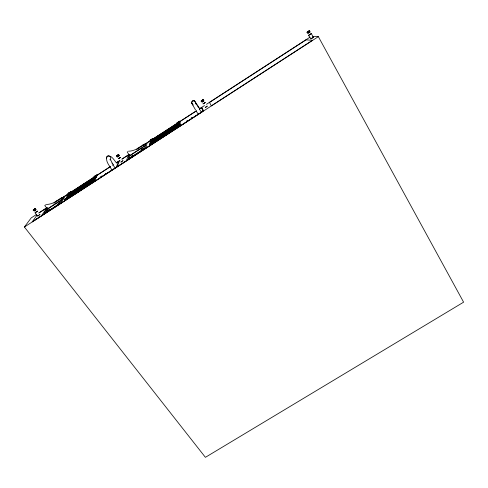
<?xml version="1.0" encoding="UTF-8"?>
<svg xmlns="http://www.w3.org/2000/svg" width="488" height="488" viewBox="0 0 488 488"><rect width="100%" height="100%" fill="white"/><g stroke="black" fill="none" stroke-linecap="round" stroke-linejoin="round"><path stroke-width="0.73" d="M145.467 144.552L145.247 145.522L129.399 155.794L129.753 154.739M142.6 145.747L142.789 144.997M195.468 103.95L195.505 102.48M139.062 148.041L139.269 147.278M137.335 153.732L137.482 153.195M136.036 154.568L136.189 154.031M128.875 156.374L128.234 158.277L131.803 156.715L140.898 150.822L145.003 147.413L145.393 145.662L128.875 156.374L130.119 158.167M203.6 101.034L202.429 101.724M203.502 99.607L201.404 100.796L201.343 101.419L201.117 101.065L203.215 99.875L203.441 100.235L203.502 99.607L202.734 100.046L202.959 100.4M119.468 160.784L117.041 166.908L203.246 111.075L201.806 107.403L199.256 109.062M201.117 101.065L203.215 99.875M39.156 214.824C42.206 213.091 36.185 217.471 38.192 215.507M37.6 216.093L35.081 212.829L35.978 212.018M110.489 159.308L110.142 159.954M106.75 157.142L107.207 156.294M106.97 156.709L106.555 158.399M106.658 157.331C105.731 161.888 109.69 165.957 111.74 169.714M66.447 197.549L67.594 195.725M310.045 34.252L311.332 33.617L313.424 37.399L310.838 39.077L308.617 35.325L309.685 34.477M59.768 199.446L60.475 198.366M51.588 209.267L52.094 208.504M56.303 201.69L57.035 200.592M311.362 33.648L308.617 35.325M49.648 209.151L47.537 211.048L49.648 209.151L50.526 210.297M46.122 209.993L44.262 212.676C50.874 209.559 58.078 205.692 62.275 199.531L46.122 209.993L47.44 211.719M47.525 208.309L46.836 209.303L62.33 199.256L63.239 197.853L62.007 198.646M307.916 31.769L307.05 32.263L307.257 32.641L307.251 32.049C307.824 30.957 310.557 30.726 309.416 30.909L307.916 31.769L308.123 32.141M46.592 208.352L41.773 215.245L60.86 202.886L64.983 196.432L62.446 198.079M37.027 215.184L32.178 221.869L116.138 167.494L118.608 161.339L116.699 162.577M312.704 36.386L318.341 36.649L463.6 302.176L205.399 457.335L24.4 227.018L31.183 217.916L36.301 214.598M118.724 154.586L116.839 155.635L117.083 155.977L117.773 155.593L117.529 155.251L118.279 154.757L118.614 155.239L118.724 154.586L118.035 154.971L118.273 155.312L118.968 154.928M117.175 155.562L116.431 156.081L118.371 154.897L116.931 155.776L117.413 155.91M91.598 182.756L94.678 180.761L94.056 180.999M33.703 209.608L35.526 208.504L33.703 209.608L33.959 209.938L34.575 209.602M33.898 209.626L33.861 210.2L33.898 209.626L33.141 210.145L34.965 209.041L35.221 209.37L35.642 209.016L35.386 208.687M177.48 127.063C177.053 128.155 182.152 124.385 179.694 125.526M150.768 140.764C150.304 141.91 155.605 137.799 152.537 139.501M116.87 156.154L116.486 155.946M64.965 199.946C63.745 201.44 69.137 197.689 67.222 198.384M202.734 100.046L203.154 100.217M201.916 101.168L202.929 99.863M68.71 193.956C67.588 195.462 73.31 191.198 70.54 192.65M201.404 100.796L202.368 100.18M107.134 156.422L108.482 155.727L110.343 156.807L110.806 158.374L110.276 159.747L110.349 159.125L112.539 163.999M110.02 159.789L110.367 159.472M35.905 212.189L36.942 211.517M34.642 210.554L34.807 210.59M33.282 209.962L33.532 210.291L33.959 209.938M150.273 144.631C148.584 146.577 155.324 141.691 151.841 143.539M121.079 161.796C119.529 163.437 124.971 159.564 122.336 160.93M33.611 209.87L34.965 209.041M94.904 176.924C92.842 178.846 98.893 174.93 96.783 175.662M117.559 156.66L117.151 157.106L118.529 156.337M179.291 125.855L179.901 125.562L177.894 126.862M178.041 125.715L177.467 126.325L179.462 124.891L178.041 125.715L178.48 126.386L178.895 126.185L178.456 125.514M177.675 123.513L179.608 122.256L179.212 122.451L179.596 122.14L179.175 121.494L177.236 122.75L177.675 123.513L178.059 123.202L177.662 123.397M150.341 143.826L149.926 144.167L151.945 142.722L149.95 144.015L150.341 143.826L150.786 144.485L150.371 144.826L152.39 143.381L151.396 143.99M179.175 121.494L177.236 122.75M150.713 139.946L151.091 139.763L151.524 140.404L151.146 140.587L150.713 139.946L152.634 138.702L152.238 139.019L152.665 139.659L153.043 139.476L152.079 140.135M151.091 139.763L150.688 140.087L152.616 138.836L152.238 139.019M151.146 140.587L151.731 140.111M151.524 140.404L151.121 140.727L151.677 140.459M152.665 139.659L153.067 139.336L152.506 139.605M34.459 210.59C32.562 212.396 38.198 208.327 35.362 209.956M92.787 181.615L89.591 183.689L93.653 180.487L94.117 181.127L93.672 181.481L94.019 181.322L92.153 182.396M93.653 180.487L91.591 181.957L93.025 181.152M66.093 199.446L67.106 198.756M95.142 175.887L96.404 175.155L94.416 176.571L95.142 175.887L95.587 176.504L96.356 176.003M95.91 175.387L96.417 176.119L96.758 175.961L94.959 177.004M96.417 176.119L96.85 175.778M65.825 198.488L66.764 197.902L64.678 199.391L65.825 198.488L66.423 199.299M65.618 199.653L65.154 200.025L65.63 199.812M66.758 198.75L65.965 199.263M68.887 193.059L68.442 193.413L70.327 192.187L70.784 192.803L68.9 194.023L69.345 193.669L68.57 193.205L70.327 192.187M309.416 30.909L307.05 32.263M308.087 33.007L307.702 33.422L309.599 32.19M177.73 126.843L178.065 126.581M177.827 123.128C175.198 125.398 182.152 120.987 179.395 122.11M203.77 103.328L203.484 103.596L203.831 103.462M151.024 140.544L151.353 140.294M202.325 101.681C200.476 103.224 205.216 100.369 203.801 100.748M119.261 158.088L118.913 158.423L119.871 157.691M69.003 193.712L70.156 192.894M118.584 156.209L118.797 155.922M152.177 142.832L155.422 140.733L152.653 142.886M179.377 125.007L180.426 123.915L177.199 126.313M67.289 196.024L70.4 194.011L66.978 196.524M67.13 197.774L69.174 195.993L65.709 198.543L66.655 198.03M311.118 38.65L311.747 38.216M191.814 117.803C190.314 119.072 193.974 116.583 191.979 117.687M150.615 144.363L151.006 144.082M95.252 176.662L95.636 176.381M92.464 182.03L92.866 181.743M121.359 161.583L121.677 161.357M203.709 103.261C201.086 105.237 205.875 102.321 204.24 103.017M105.792 173.521C104.072 174.838 107.494 172.715 106.128 173.307M118.431 156.319L119.499 155.483L118.73 155.855M119.298 157.953C115.979 160.485 122.689 156.3 119.957 157.526M127.539 151.634L127.179 152.012L129.576 155.471M34.953 210.493L35.703 209.889L35.38 210.035M66.051 199.116L66.466 198.836M206.284 106.585C202.837 108.903 208.571 106.006 207.223 106.036M178.456 126.3L178.876 126.02M38.857 212.939L47.171 207.553M61.885 198.012L68.277 193.87M70.833 192.211L94.501 176.869M96.417 175.625L110.489 166.506M112.405 165.261L113.686 164.432M116.242 162.772L120.078 160.284M122 159.045L129.033 154.482M143.1 145.363L150.774 140.385M152.695 139.141L177.638 122.976M179.554 121.732L196.182 110.953M199.379 108.879L204.496 105.561M206.412 104.316L310.02 37.155M38.936 212.988L47.251 207.601M53.955 203.215L61.671 198.073A2.958 0.317 -34.6 0 0 62.055 197.481L54.705 202.105A18.233 16.738 27.3 0 1 49.794 204.039L49.044 204.185A17.8 16.342 27.2 0 1 46.75 204.448L46.305 204.46M61.903 198.104L68.479 193.84M70.821 192.321L94.495 176.973M95.672 176.211L110.361 166.689M121.957 159.167L129.046 154.574M136.658 149.596L144.43 144.417A2.946 0.329 -33.8 0 0 144.521 144.015L136.884 148.828A18.148 17.397 39.2 0 1 131.906 150.78L131.156 150.932A17.721 16.982 39 0 1 128.863 151.176L128.411 151.189M144.796 144.363L151.384 140.093M153.086 138.988L177.553 123.128M179.236 122.037L196.701 110.715M129.454 154.641L128.204 155.452L126.514 160.363L146.052 147.705L147.004 143.265L144.497 144.887M68.601 194.706L96.234 176.796M149.786 142.087L151.042 141.27M152.933 140.05L178.736 123.324M32.245 221.778L116.168 167.421M117.071 166.841L202.971 111.203L201.562 107.567L203.191 110.136M24.4 227.018L318.341 36.649M310.014 34.373C307.989 35.74 311.655 33.672 310.185 34.276M118.267 156.422L117.767 156.703M203.844 103.566L205.417 102.346L204.381 102.822M36.643 211.566L37.631 211.066L35.081 212.829M96.044 176.113L96.435 175.869M93.287 181.463L93.69 181.207M308.569 33.019L310.234 31.824L309.642 32.031M45.604 204.814L44.792 205.546L47.245 208.76M312.1 37.991L313.424 37.399M206.619 106.372L206.942 106.189M307.251 32.049L309.618 30.695M309.825 31.073L308.953 31.567L308.886 31.049L309.093 31.421M116.839 155.635L117.529 155.251M177.742 126.014L178.834 125.41M176.589 127.49L174.942 128.393L176.552 126.886L178.218 126.276M35.642 209.016L35.026 209.352L34.77 209.029L35.313 209.114M33.532 210.291L34.312 209.95L34.062 209.62M35.221 209.37L34.599 209.706L34.349 209.382M179.596 122.14L179.011 122.427L178.59 121.78M178.224 122.933L178.626 122.738M150.395 144.674L150.786 144.485M93.159 181.713L92.811 181.871L92.348 181.237M69.998 193.156L69.028 193.815L69.345 193.669M70.784 192.803L70.461 192.943L70.906 192.595L70.443 192.803L69.985 192.193M107.482 156.105C111.722 154.885 114.222 160.558 116.644 163.065M193.962 100.772L192.437 100.888L191.705 102.718M194.383 100.973L199.33 107.842M193.882 100.735L194.456 101.004M192.998 104.914L191.784 102.992M112.1 163.059L112.911 164.096M192.357 104.035L193.065 104.981M67.972 195.115L69.76 197.512M69.674 192.705L70.132 193.315M69.223 192.687L69.808 193.461M68.912 193.199L69.363 193.809M92.549 181.365L93.013 182.012M95.678 175.845L96.124 176.467M95.477 175.729L95.922 176.351M95.343 176.003L95.788 176.619M117.681 155.282L117.675 155.837L117.437 155.495M151.31 143.368L151.756 144.027M150.206 142.716L151.054 143.966M150.56 143.521L151.006 144.18M150.499 143.893L150.944 144.552M114.845 167.628L113.253 165.194M178.474 125.703L178.913 126.368M178.62 122.067L179.047 122.72M197.963 113.826L196.31 111.191M202.172 100.363L202.477 100.851M201.105 111.789L199.452 109.153M198.665 107.885L195.334 102.212M195.523 109.922L191.924 103.578M308.416 31.549L308.623 31.927M308.55 31.403L308.758 31.781M195.426 102.23L195.688 103.724M195.542 102.59L195.749 103.059C195.645 99.479 190.1 100.29 191.961 103.712M171.349 131.04L168.061 133.48L171.349 131.04M171.349 129.796L168.104 132.205L171.349 129.796M171.349 128.588L168.14 130.961L171.349 128.588M171.349 127.405L168.177 129.747L171.349 127.405M170.367 131.046L170.367 131.357L172.002 130.461L173.63 128.936L170.367 131.046M170.379 129.814L170.379 130.119L171.996 129.222L173.6 127.728L170.379 129.814M170.391 128.606L171.983 128.021L173.576 126.551L170.391 128.606M169.068 131.888L165.798 134.322L169.068 131.888M169.098 130.644L165.865 133.041L169.098 130.644M169.123 129.43L165.932 131.797L169.123 129.43M166.762 134.011L163.462 136.457L166.762 134.011M166.817 132.73L163.559 135.152L166.817 132.73M166.872 131.486L163.657 133.871L166.872 131.486M166.926 130.272L163.748 132.62L166.926 130.272M164.511 134.84L161.229 137.281L164.511 134.84M164.596 133.559L161.357 135.963L164.596 133.559M164.676 132.315L161.479 134.688L164.676 132.315M162.181 136.976L158.874 139.434L162.181 136.976M162.291 135.664L159.027 138.086L162.291 135.664M162.4 134.383L159.179 136.774L162.4 134.383M162.51 133.132L159.326 135.493L162.51 133.132M159.96 137.787L156.672 140.233L159.96 137.787M160.101 136.475L156.849 138.885L160.101 136.475M160.241 135.194L157.026 137.567L160.241 135.194M157.606 139.94L154.287 142.404L157.606 139.94M157.776 138.592L154.501 141.02L157.776 138.592M157.941 137.274L154.702 139.672L157.941 137.274M158.1 135.993L154.903 138.354L158.1 135.993M155.611 139.385L152.354 141.801L155.611 139.385M155.806 138.067L152.585 140.446L155.806 138.067M153.262 141.514L149.975 143.948L153.262 141.514M153.482 140.166L150.237 142.569L153.482 140.166M70.992 191.631L67.905 193.76L70.992 191.631M67.32 197.542L64.123 199.757L67.32 197.542M142.886 148.749L142.734 149.383L141.16 150.402L141.319 149.761L142.886 148.749M132.888 155.221L132.681 155.892L131.18 156.868L131.394 156.191L132.888 155.221M188.008 120.365L186.691 121.219L188.008 120.365M180.096 124.55L176.833 126.666L180.096 124.55M179.785 121.158L176.699 123.226L179.785 121.158M95.721 178.797L92.311 181.31L95.721 178.797M96.63 177.01L93.263 179.486L96.63 177.01M93.971 179.328L90.579 181.823L93.971 179.328M94.898 177.547L91.543 180.011L94.898 177.547M90.298 183.537L86.834 186.093L90.298 183.537M91.287 181.67L87.864 184.189L91.287 181.67M92.244 179.852L88.871 182.335L92.244 179.852M93.184 178.071L89.847 180.523L93.184 178.071M88.566 184.043L85.119 186.581L88.566 184.043M89.566 182.183L86.162 184.69L89.566 182.183M90.536 180.365L87.181 182.835L90.536 180.365M85.815 186.44L82.338 189.002L85.815 186.44M86.852 184.543L83.424 187.069L86.852 184.543M87.864 182.689L84.479 185.178L87.864 182.689M88.853 180.877L85.51 183.335L88.853 180.877M84.107 186.928L80.654 189.478L84.107 186.928M85.162 185.037L81.746 187.544L85.162 185.037M86.187 183.189L82.82 185.666L86.187 183.189M81.331 189.344L77.848 191.912L81.331 189.344M82.423 187.41L78.989 189.942L82.423 187.41M83.491 185.525L80.093 188.02L83.491 185.525M84.528 183.683L81.179 186.141L84.528 183.683M79.66 189.814L76.189 192.364L79.66 189.814M80.764 187.886L77.342 190.405L80.764 187.886M81.844 186.007L78.464 188.49L81.844 186.007M76.86 192.241L73.365 194.816L76.86 192.241M78.001 190.277L74.554 192.815L78.001 190.277M79.123 188.356L75.719 190.857L79.123 188.356M80.215 186.483L76.854 188.947L80.215 186.483M152.555 142.392L149.316 144.491L152.555 142.392M75.213 192.693L71.736 195.249L75.213 192.693M76.372 190.735L72.938 193.254L76.372 190.735M77.501 188.819L74.115 191.308L77.501 188.819M153.226 138.379L150.103 140.404L153.226 138.379M72.389 195.139L68.887 197.719L72.389 195.139M73.584 193.138L70.132 195.682L73.584 193.138M74.755 191.186L71.346 193.693L74.755 191.186M75.896 189.277L72.529 191.747L75.896 189.277M70.772 195.572L67.289 198.134L70.772 195.572M71.98 193.577L68.54 196.103L71.98 193.577M73.163 191.631L69.766 194.12L73.163 191.631M59.42 202.819L57.291 204.728L59.42 202.819M101.992 176.076L100.711 176.943L101.992 176.076M94.214 180.188L91.03 182.323L94.214 180.188M96.947 174.869L93.873 176.924L96.947 174.869M174.295 128.972L172.661 130.503L175.936 128.063L174.295 128.972M175.79 124.818L172.618 126.874L174.192 125.416L175.79 124.818M176.43 124.55L174.856 126.014L178.029 123.659L176.43 124.55M174.222 126.575L172.63 128.051L175.826 125.684L174.222 126.575M178.7 123.671L177.126 125.142L180.316 122.775L178.7 123.671M176.491 125.703L174.899 127.191L178.108 124.806L176.491 125.703M174.259 127.758L172.648 129.265L175.881 126.856L174.259 127.758M306.031 39.845L209.511 102.419L211.316 105.859L312.497 40.327L306.031 39.845"/></g></svg>
